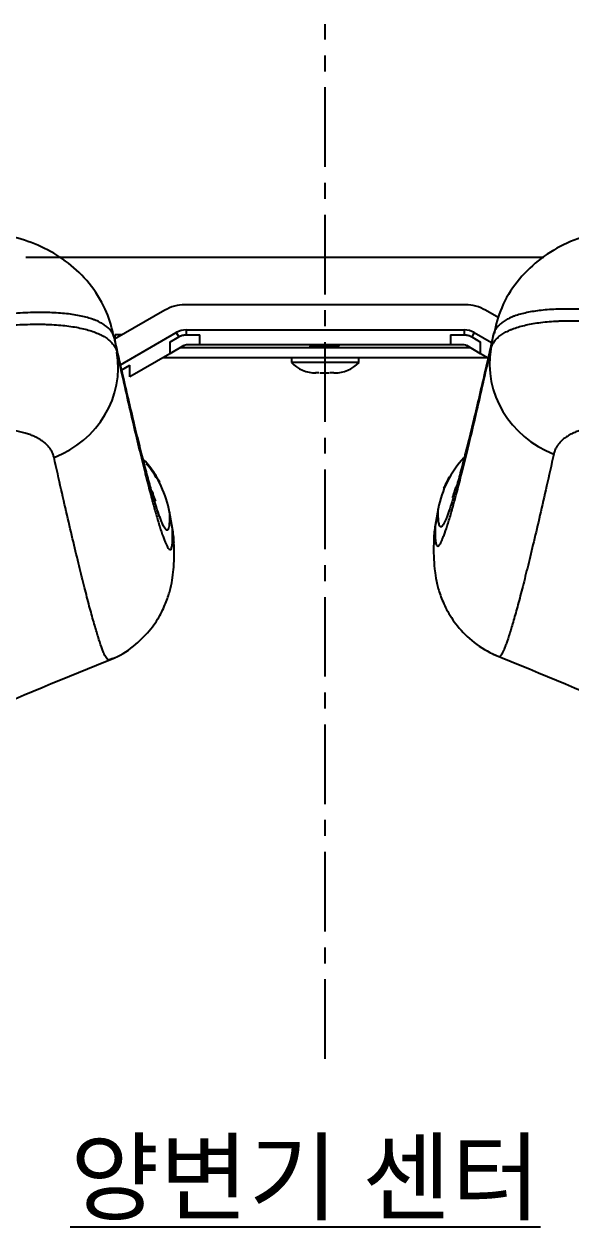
# Model space of a CAD drawing. Extents: x -2833 to -229, y 127 to 2035.
# Drawn here: x -1475.8 to -1366.7, y 1313.6 to 1553.4 of the extents above; entities that cross this region are included whole.
import ezdxf

# ---------------------------------------------------------------- set-up
doc = ezdxf.new("R2010")
doc.units = 0
doc.header["$LTSCALE"] = 0.5
doc.header["$MEASUREMENT"] = 0
doc.linetypes.add('CENTER', pattern=[50.8, 31.75, -6.35, 6.35, -6.35])
doc.layers.get('0').update_dxf_attribs({"linetype": 'CONTINUOUS'})
doc.layers.add('CEN', color=1, linetype='CENTER')
doc.styles.add('NOTE', font='NanumGothic.ttf', dxfattribs={"width": 0.85, "height": 4})

msp = doc.modelspace()

# ---------------------------------------------------------------- linework, layer by layer
at = {"color": 7, "linetype": 'Continuous', "lineweight": 25}
for p, q in [((-1475.44, 1506.95), (-1372.12, 1506.95)), ((-1447.72, 1496.38), (-1457.72, 1490.61)), ((-1387.75, 1497.45), (-1443.72, 1497.45)), ((-1381.11, 1494.86), (-1383.75, 1496.38)), ((-1457.71, 1491.45), (-1457.71, 1490.61)), ((-1456.25, 1491.45), (-1457.71, 1491.45)), ((-1456.55, 1485.51), (-1445.45, 1491.92)), ((-1445.45, 1491.92), (-1444.95, 1491.05)), ((-1443.45, 1492.45), (-1388.01, 1492.45)), ((-1443.45, 1492.45), (-1443.45, 1491.45)), ((-1443.45, 1491.45), (-1440.72, 1491.45)), ((-1440.72, 1489.45), (-1440.72, 1491.45)), ((-1390.74, 1491.45), (-1390.74, 1489.45)), ((-1390.74, 1491.45), (-1388.01, 1491.45)), ((-1388.01, 1492.45), (-1388.01, 1491.45)), ((-1386.01, 1491.92), (-1386.51, 1491.05)), ((-1386.01, 1491.92), (-1382.55, 1489.92)), ((-1382.68, 1488.7), (-1382.18, 1491.51)), ((-1457.76, 1490.83), (-1457.27, 1488.01)), ((-1446.72, 1490.03), (-1444.95, 1491.05)), ((-1446.72, 1490.03), (-1446.72, 1487.72)), ((-1443.95, 1489.32), (-1446.72, 1487.72)), ((-1440.72, 1489.45), (-1443.45, 1489.45)), ((-1390.74, 1489.45), (-1440.72, 1489.45)), ((-1418.73, 1489.17), (-1418.73, 1489.02)), ((-1413.23, 1488.96), (-1413.23, 1489.23)), ((-1388.01, 1489.45), (-1390.74, 1489.45)), ((-1384.75, 1487.72), (-1387.51, 1489.32)), ((-1386.51, 1491.05), (-1384.75, 1490.03)), ((-1384.75, 1487.72), (-1384.75, 1490.03)), ((-1446.72, 1487.72), (-1454.72, 1483.11)), ((-1448.05, 1486.96), (-1383.42, 1486.96)), ((-1444.59, 1488.95), (-1386.88, 1488.95)), ((-1422.48, 1486.96), (-1422.48, 1485.96)), ((-1418.72, 1489), (-1418.64, 1488.95)), ((-1413.22, 1488.95), (-1413.23, 1488.96)), ((-1408.99, 1485.96), (-1408.99, 1486.96)), ((-1383.24, 1486.85), (-1384.75, 1487.72)), ((-1456.32, 1484.49), (-1454.72, 1485.41)), ((-1454.72, 1483.11), (-1454.72, 1485.41)), ((-1411.42, 1485.96), (-1422.48, 1485.96)), ((-1408.99, 1485.96), (-1411.42, 1485.96)), ((-1416.79, 1483.9), (-1414.97, 1483.9)), ((-1413.98, 1483.9), (-1413.86, 1483.9)), ((-1446.18, 1452.88), (-1446.76, 1456.19)), ((-1446.18, 1452.8), (-1446.76, 1456.12)), ((-1393.19, 1456.81), (-1393.77, 1453.48)), ((-1393.18, 1456.88), (-1393.76, 1453.57)), ((-1393.76, 1453.57), (-1393.77, 1453.48)), ((-1446.18, 1452.8), (-1446.18, 1452.89)), ((-1381.11, 1427.31), (-1381.15, 1427.33))]:
    msp.add_line(p, q, dxfattribs=at)
for centre, radius, start, end in [((-1443.72, 1489.45), 8, 90, 120), ((-1387.75, 1489.45), 8, 60, 90), ((-1443.45, 1488.45), 4, 90, 120), ((-1388.01, 1488.45), 4, 60, 90), ((-1443.45, 1488.45), 1, 90, 120), ((-1388.01, 1488.45), 1, 60, 90), ((-1417.6, 1490.7), 6.81, 224.2092, 270), ((-1413.86, 1490.7), 6.81, 270, 315.7908)]:
    msp.add_arc(centre, radius, start, end, dxfattribs=at)
for centre, major_axis, ratio, start_param, end_param in [((-1476.95, 1484.53), (-19.52, -4.34), 0.944204, 1.730487, 3.095626), ((-1362.99, 1485.21), (-19.52, 4.34), 0.944204, 0.045967, 1.411105), ((-1466.45, 1452.64), (19.99, 0.34), 0.995418, 0.158943, 0.704826), ((-1373.5, 1453.32), (19.99, -0.34), 0.995418, 2.403843, 2.982649), ((-1374.09, 1450), (19.98, -0.65), 0.994397, 2.99793, 3.137549), ((-1465.86, 1449.32), (19.98, 0.65), 0.994397, 0.001526, 0.143663)]:
    msp.add_ellipse(centre, major_axis=major_axis, ratio=ratio, start_param=start_param, end_param=end_param, dxfattribs=at)
for points, knots in [([(-1458.03, 1491.69), (-1458.38, 1493.4), (-1459.5, 1496.97), (-1462.62, 1501.85), (-1466.85, 1505.94), (-1471.76, 1508.94), (-1477.22, 1510.95), (-1483.45, 1512.11), (-1490.8, 1512.34), (-1499.14, 1511.46), (-1508.07, 1509.49), (-1516.98, 1506.54), (-1523.28, 1504.05), (-1526.41, 1502.44), (-1526.73, 1502.27)], [0, 0, 0, 0, 0.063837, 0.140509, 0.214256, 0.288519, 0.366306, 0.451511, 0.554341, 0.666277, 0.775277, 0.882766, 0.987913, 1, 1, 1, 1]), ([(-1313.24, 1502.93), (-1315.6, 1504.09), (-1320.93, 1506.49), (-1329.37, 1509.43), (-1338.28, 1511.68), (-1346.95, 1512.9), (-1355, 1512.97), (-1362.04, 1511.86), (-1368.13, 1509.68), (-1373.34, 1506.46), (-1377.61, 1502.19), (-1380.7, 1497.14), (-1381.74, 1493.49), (-1382.04, 1491.65)], [0, 0, 0, 0, 0.086027, 0.193202, 0.299357, 0.408533, 0.520848, 0.621144, 0.704632, 0.783062, 0.858442, 0.932664, 1, 1, 1, 1]), ([(-1321.24, 1486.59), (-1322.17, 1486.94), (-1324.03, 1487.62), (-1326.83, 1488.59), (-1329.62, 1489.52), (-1331.48, 1490.1), (-1333.33, 1490.67), (-1334.26, 1490.95), (-1335.42, 1491.28), (-1335.65, 1491.35), (-1336.12, 1491.48), (-1336.35, 1491.55), (-1337.04, 1491.74), (-1337.5, 1491.87), (-1338.88, 1492.24), (-1340.7, 1492.72), (-1343.38, 1493.37), (-1346.02, 1493.97), (-1348.62, 1494.51), (-1350.32, 1494.83), (-1351.59, 1495.06), (-1352.01, 1495.13), (-1352.64, 1495.24), (-1352.85, 1495.27), (-1353.26, 1495.34), (-1354.29, 1495.5), (-1356.11, 1495.77), (-1358.45, 1496.07), (-1360.7, 1496.3), (-1362.87, 1496.47), (-1364.95, 1496.58), (-1366.27, 1496.61), (-1367.09, 1496.62), (-1367.25, 1496.62), (-1367.49, 1496.62), (-1367.57, 1496.62), (-1367.73, 1496.62), (-1368.12, 1496.61), (-1368.51, 1496.61), (-1369.43, 1496.59), (-1370.02, 1496.56), (-1371.16, 1496.5), (-1372.26, 1496.41), (-1373.8, 1496.22), (-1375.22, 1495.98), (-1376.52, 1495.68), (-1377.3, 1495.45), (-1377.72, 1495.31), (-1377.77, 1495.29), (-1377.86, 1495.26), (-1377.91, 1495.24), (-1378.04, 1495.19), (-1378.31, 1495.09), (-1378.56, 1494.99), (-1379.05, 1494.77), (-1379.36, 1494.62), (-1379.92, 1494.3), (-1380.44, 1493.97), (-1381.08, 1493.42), (-1381.59, 1492.83), (-1381.97, 1492.2), (-1382.13, 1491.74), (-1382.18, 1491.51)], [0, 0, 0, 0, 0.03125, 0.0625, 0.09375, 0.125, 0.125, 0.15625, 0.15625, 0.164063, 0.164063, 0.171875, 0.171875, 0.1875, 0.1875, 0.21875, 0.25, 0.28125, 0.3125, 0.34375, 0.34375, 0.359375, 0.359375, 0.367188, 0.367188, 0.375, 0.40625, 0.4375, 0.46875, 0.5, 0.53125, 0.5625, 0.5625, 0.570313, 0.570313, 0.574219, 0.574219, 0.578125, 0.59375, 0.59375, 0.625, 0.625, 0.65625, 0.6875, 0.71875, 0.75, 0.78125, 0.78125, 0.785156, 0.785156, 0.789063, 0.789063, 0.796875, 0.8125, 0.8125, 0.84375, 0.84375, 0.875, 0.90625, 0.9375, 0.96875, 1, 1, 1, 1]), ([(-1457.76, 1490.83), (-1457.82, 1491.06), (-1457.98, 1491.52), (-1458.35, 1492.15), (-1458.86, 1492.74), (-1459.51, 1493.29), (-1460.03, 1493.62), (-1460.59, 1493.94), (-1460.89, 1494.09), (-1461.38, 1494.31), (-1461.64, 1494.41), (-1461.91, 1494.51), (-1462.04, 1494.56), (-1462.09, 1494.58), (-1462.18, 1494.61), (-1462.23, 1494.62), (-1462.65, 1494.77), (-1463.43, 1495), (-1464.73, 1495.3), (-1466.15, 1495.54), (-1467.68, 1495.73), (-1468.79, 1495.81), (-1469.93, 1495.88), (-1470.52, 1495.91), (-1471.44, 1495.93), (-1471.83, 1495.93), (-1472.22, 1495.93), (-1472.38, 1495.93), (-1472.46, 1495.93), (-1472.7, 1495.93), (-1472.86, 1495.93), (-1473.67, 1495.93), (-1475, 1495.89), (-1477.08, 1495.78), (-1479.25, 1495.61), (-1481.5, 1495.38), (-1483.84, 1495.09), (-1485.65, 1494.82), (-1486.69, 1494.66), (-1487.1, 1494.59), (-1487.31, 1494.55), (-1487.94, 1494.45), (-1488.36, 1494.37), (-1489.62, 1494.15), (-1491.33, 1493.83), (-1493.92, 1493.29), (-1496.57, 1492.69), (-1499.25, 1492.03), (-1501.07, 1491.56), (-1502.44, 1491.18), (-1502.91, 1491.06), (-1503.6, 1490.86), (-1503.83, 1490.8), (-1504.29, 1490.67), (-1504.53, 1490.6), (-1505.69, 1490.26), (-1506.61, 1489.99), (-1508.47, 1489.42), (-1510.33, 1488.84), (-1513.12, 1487.91), (-1515.91, 1486.94), (-1517.78, 1486.25), (-1518.71, 1485.91)], [0, 0, 0, 0, 0.03125, 0.0625, 0.09375, 0.125, 0.15625, 0.15625, 0.1875, 0.1875, 0.203125, 0.210938, 0.210938, 0.214844, 0.214844, 0.21875, 0.21875, 0.25, 0.28125, 0.3125, 0.34375, 0.375, 0.375, 0.40625, 0.40625, 0.421875, 0.425781, 0.425781, 0.429688, 0.429688, 0.4375, 0.4375, 0.46875, 0.5, 0.53125, 0.5625, 0.59375, 0.625, 0.632813, 0.632813, 0.640625, 0.640625, 0.65625, 0.65625, 0.6875, 0.71875, 0.75, 0.78125, 0.8125, 0.8125, 0.828125, 0.828125, 0.835938, 0.835938, 0.84375, 0.84375, 0.875, 0.875, 0.90625, 0.9375, 0.96875, 1, 1, 1, 1]), ([(-1382.68, 1488.7), (-1382.62, 1488.94), (-1382.46, 1489.41), (-1382.08, 1490.08), (-1381.56, 1490.7), (-1380.92, 1491.27), (-1380.4, 1491.63), (-1379.83, 1491.97), (-1379.53, 1492.13), (-1379.03, 1492.36), (-1378.78, 1492.48), (-1378.51, 1492.58), (-1378.33, 1492.66), (-1378.24, 1492.69), (-1377.77, 1492.86), (-1376.98, 1493.12), (-1375.68, 1493.45), (-1374.25, 1493.73), (-1372.72, 1493.96), (-1371.61, 1494.07), (-1370.47, 1494.16), (-1369.88, 1494.2), (-1368.96, 1494.24), (-1368.49, 1494.25), (-1368.01, 1494.26), (-1367.77, 1494.27), (-1367.69, 1494.27), (-1367.53, 1494.27), (-1366.8, 1494.28), (-1365.38, 1494.27), (-1363.3, 1494.2), (-1361.13, 1494.07), (-1358.87, 1493.88), (-1356.53, 1493.62), (-1354.91, 1493.4), (-1353.88, 1493.26), (-1353.67, 1493.23), (-1353.26, 1493.17), (-1353.05, 1493.13), (-1352.42, 1493.04), (-1352, 1492.97), (-1350.73, 1492.76), (-1349.02, 1492.46), (-1346.41, 1491.96), (-1343.76, 1491.39), (-1341.07, 1490.77), (-1339.25, 1490.31), (-1337.87, 1489.95), (-1337.18, 1489.77), (-1336.48, 1489.58), (-1336.02, 1489.45), (-1335.78, 1489.39), (-1334.62, 1489.07), (-1333.69, 1488.8), (-1331.82, 1488.25), (-1329.96, 1487.68), (-1327.16, 1486.78), (-1324.35, 1485.83), (-1322.48, 1485.16), (-1321.55, 1484.82)], [0, 0, 0, 0, 0.03125, 0.0625, 0.09375, 0.125, 0.15625, 0.15625, 0.1875, 0.1875, 0.203125, 0.210938, 0.210938, 0.21875, 0.21875, 0.25, 0.28125, 0.3125, 0.34375, 0.375, 0.375, 0.40625, 0.40625, 0.421875, 0.429688, 0.429688, 0.433594, 0.433594, 0.4375, 0.46875, 0.5, 0.53125, 0.5625, 0.59375, 0.625, 0.625, 0.632813, 0.632813, 0.640625, 0.640625, 0.65625, 0.65625, 0.6875, 0.71875, 0.75, 0.78125, 0.8125, 0.8125, 0.828125, 0.835938, 0.835938, 0.84375, 0.84375, 0.875, 0.875, 0.90625, 0.9375, 0.96875, 1, 1, 1, 1]), ([(-1518.4, 1484.13), (-1517.46, 1484.48), (-1515.59, 1485.14), (-1512.79, 1486.1), (-1509.99, 1487), (-1508.13, 1487.57), (-1506.26, 1488.12), (-1505.33, 1488.38), (-1504.16, 1488.71), (-1503.93, 1488.77), (-1503.47, 1488.9), (-1502.77, 1489.09), (-1502.08, 1489.27), (-1500.7, 1489.63), (-1498.88, 1490.09), (-1496.18, 1490.71), (-1493.53, 1491.28), (-1490.93, 1491.78), (-1489.22, 1492.08), (-1487.95, 1492.29), (-1487.53, 1492.35), (-1486.9, 1492.45), (-1486.69, 1492.48), (-1486.27, 1492.54), (-1486.07, 1492.58), (-1485.04, 1492.72), (-1483.42, 1492.94), (-1481.08, 1493.19), (-1478.82, 1493.39), (-1476.65, 1493.52), (-1474.56, 1493.59), (-1473.15, 1493.6), (-1472.42, 1493.59), (-1472.26, 1493.59), (-1472.18, 1493.59), (-1471.94, 1493.58), (-1471.46, 1493.57), (-1470.99, 1493.55), (-1470.07, 1493.51), (-1469.48, 1493.48), (-1468.34, 1493.39), (-1467.23, 1493.27), (-1465.69, 1493.05), (-1464.27, 1492.77), (-1462.97, 1492.44), (-1462.18, 1492.18), (-1461.71, 1492.01), (-1461.62, 1491.97), (-1461.44, 1491.9), (-1461.17, 1491.79), (-1460.92, 1491.68), (-1460.42, 1491.45), (-1460.12, 1491.29), (-1459.55, 1490.95), (-1459.03, 1490.59), (-1458.38, 1490.02), (-1457.87, 1489.4), (-1457.49, 1488.73), (-1457.33, 1488.26), (-1457.27, 1488.01)], [0, 0, 0, 0, 0.03125, 0.0625, 0.09375, 0.125, 0.125, 0.15625, 0.15625, 0.164062, 0.164062, 0.171875, 0.1875, 0.1875, 0.21875, 0.25, 0.28125, 0.3125, 0.34375, 0.34375, 0.359375, 0.359375, 0.367187, 0.367187, 0.375, 0.375, 0.40625, 0.4375, 0.46875, 0.5, 0.53125, 0.5625, 0.566406, 0.566406, 0.570312, 0.570312, 0.578125, 0.59375, 0.59375, 0.625, 0.625, 0.65625, 0.6875, 0.71875, 0.75, 0.78125, 0.78125, 0.789062, 0.789062, 0.796875, 0.8125, 0.8125, 0.84375, 0.84375, 0.875, 0.90625, 0.9375, 0.96875, 1, 1, 1, 1]), ([(-1444.72, 1491.19), (-1444.64, 1491.23), (-1444.57, 1491.27), (-1444.41, 1491.33), (-1444.32, 1491.36), (-1444.2, 1491.4), (-1444.15, 1491.41), (-1444.09, 1491.42), (-1444.07, 1491.42), (-1444.03, 1491.43), (-1444, 1491.43), (-1443.9, 1491.45), (-1443.81, 1491.45), (-1443.72, 1491.45)], [0, 0, 0, 0, 0.25, 0.25, 0.5, 0.5, 0.625, 0.625, 0.6875, 0.6875, 0.75, 0.75, 1, 1, 1, 1]), ([(-1382.18, 1491.51), (-1382.65, 1489.43), (-1383.1, 1487.43), (-1383.98, 1483.61), (-1384.4, 1481.78), (-1385.22, 1478.29), (-1385.61, 1476.63), (-1386.01, 1474.95), (-1386.04, 1474.85), (-1386.08, 1474.65), (-1386.16, 1474.36), (-1386.32, 1473.68), (-1386.64, 1472.36), (-1386.91, 1471.27), (-1387.43, 1469.17), (-1387.77, 1467.85), (-1388.41, 1465.38), (-1388.71, 1464.24), (-1389.29, 1462.11), (-1389.56, 1461.14), (-1389.97, 1459.71), (-1390.12, 1459.21), (-1390.27, 1458.74)], [0, 0, 0, 0, 0.131618, 0.131618, 0.263236, 0.263236, 0.394854, 0.394854, 0.40308, 0.40308, 0.411306, 0.427758, 0.460663, 0.526472, 0.526472, 0.65809, 0.65809, 0.789707, 0.789707, 0.921325, 0.921325, 1, 1, 1, 1]), ([(-1387.75, 1491.45), (-1387.66, 1491.45), (-1387.57, 1491.45), (-1387.4, 1491.43), (-1387.31, 1491.41), (-1387.19, 1491.37), (-1387.15, 1491.36), (-1387.08, 1491.34), (-1387.06, 1491.33), (-1387.02, 1491.32), (-1387, 1491.31), (-1386.9, 1491.27), (-1386.82, 1491.23), (-1386.75, 1491.19)], [0, 0, 0, 0, 0.25, 0.25, 0.5, 0.5, 0.625, 0.625, 0.6875, 0.6875, 0.75, 0.75, 1, 1, 1, 1]), ([(-1449.64, 1457.91), (-1449.79, 1458.43), (-1449.96, 1458.98), (-1450.39, 1460.46), (-1450.66, 1461.43), (-1451.24, 1463.55), (-1451.54, 1464.7), (-1452.18, 1467.17), (-1452.51, 1468.48), (-1453.04, 1470.59), (-1453.31, 1471.68), (-1453.63, 1473), (-1453.79, 1473.68), (-1453.86, 1473.97), (-1453.91, 1474.17), (-1453.93, 1474.27), (-1454.34, 1475.94), (-1454.73, 1477.61), (-1455.55, 1481.1), (-1455.97, 1482.93), (-1456.85, 1486.75), (-1457.3, 1488.75), (-1457.76, 1490.83)], [0, 0, 0, 0, 0.086013, 0.086013, 0.216582, 0.216582, 0.347152, 0.347152, 0.477722, 0.477722, 0.543006, 0.575649, 0.59197, 0.600131, 0.600131, 0.608291, 0.608291, 0.738861, 0.738861, 0.86943, 0.86943, 1, 1, 1, 1]), ([(-1412.97, 1489.45), (-1412.99, 1489.45), (-1413.01, 1489.45), (-1413.07, 1489.44), (-1413.12, 1489.44), (-1413.18, 1489.43), (-1413.21, 1489.43), (-1413.25, 1489.42), (-1413.28, 1489.42), (-1413.41, 1489.41), (-1413.52, 1489.4), (-1413.71, 1489.38), (-1413.77, 1489.38), (-1413.86, 1489.37), (-1413.87, 1489.37), (-1413.91, 1489.37), (-1413.96, 1489.37), (-1414.01, 1489.36), (-1414.19, 1489.35), (-1414.34, 1489.34), (-1414.54, 1489.33), (-1414.58, 1489.33), (-1414.66, 1489.33), (-1414.7, 1489.32), (-1414.83, 1489.32), (-1414.91, 1489.31), (-1415.16, 1489.3), (-1415.34, 1489.29), (-1415.55, 1489.28), (-1415.62, 1489.27), (-1415.68, 1489.27), (-1415.73, 1489.27), (-1415.75, 1489.27), (-1415.86, 1489.26), (-1415.95, 1489.26), (-1416.2, 1489.24), (-1416.37, 1489.23), (-1416.58, 1489.22), (-1416.63, 1489.22), (-1416.71, 1489.21), (-1416.75, 1489.21), (-1416.87, 1489.21), (-1416.95, 1489.2), (-1417.19, 1489.19), (-1417.34, 1489.18), (-1417.51, 1489.17), (-1417.55, 1489.16), (-1417.6, 1489.16), (-1417.62, 1489.16), (-1417.65, 1489.16), (-1417.73, 1489.15), (-1417.88, 1489.14), (-1417.99, 1489.13), (-1418.1, 1489.12), (-1418.16, 1489.12), (-1418.23, 1489.11), (-1418.25, 1489.11), (-1418.3, 1489.1), (-1418.32, 1489.1), (-1418.39, 1489.09), (-1418.43, 1489.09), (-1418.53, 1489.08), (-1418.59, 1489.07), (-1418.64, 1489.06), (-1418.65, 1489.06), (-1418.66, 1489.05), (-1418.66, 1489.05), (-1418.67, 1489.05), (-1418.68, 1489.05), (-1418.7, 1489.04), (-1418.71, 1489.03), (-1418.74, 1489.02), (-1418.73, 1489.01), (-1418.72, 1489), (-1418.71, 1489), (-1418.71, 1489)], [0, 0, 0, 0, 0.019875, 0.019875, 0.05017, 0.05017, 0.065318, 0.065318, 0.080466, 0.080466, 0.141057, 0.141057, 0.171353, 0.171353, 0.178927, 0.178927, 0.186501, 0.201649, 0.201649, 0.26224, 0.26224, 0.277388, 0.277388, 0.292535, 0.292535, 0.322831, 0.322831, 0.383422, 0.383422, 0.39857, 0.406144, 0.406144, 0.413718, 0.413718, 0.444014, 0.444014, 0.504605, 0.504605, 0.519753, 0.519753, 0.5349, 0.5349, 0.565196, 0.565196, 0.625787, 0.625787, 0.640935, 0.640935, 0.648509, 0.648509, 0.656083, 0.686379, 0.716674, 0.716674, 0.74697, 0.74697, 0.762118, 0.762118, 0.777265, 0.777265, 0.807561, 0.807561, 0.868152, 0.868152, 0.875726, 0.875726, 0.8833, 0.8833, 0.898448, 0.898448, 0.928743, 0.928743, 0.989335, 0.989335, 1, 1, 1, 1]), ([(-1418.73, 1489.17), (-1418.73, 1489.18), (-1418.72, 1489.19), (-1418.68, 1489.2), (-1418.67, 1489.2), (-1418.65, 1489.21), (-1418.64, 1489.21), (-1418.61, 1489.22), (-1418.59, 1489.22), (-1418.5, 1489.23), (-1418.43, 1489.24), (-1418.32, 1489.26), (-1418.29, 1489.26), (-1418.25, 1489.26), (-1418.23, 1489.27), (-1418.21, 1489.27), (-1418.15, 1489.27), (-1418.1, 1489.28), (-1417.93, 1489.29), (-1417.81, 1489.3), (-1417.65, 1489.31), (-1417.61, 1489.31), (-1417.54, 1489.32), (-1417.51, 1489.32), (-1417.4, 1489.33), (-1417.33, 1489.33), (-1417.1, 1489.34), (-1416.95, 1489.35), (-1416.74, 1489.37), (-1416.7, 1489.37), (-1416.64, 1489.37), (-1416.62, 1489.37), (-1416.58, 1489.38), (-1416.47, 1489.38), (-1416.28, 1489.39), (-1416.11, 1489.4), (-1415.94, 1489.41), (-1415.85, 1489.42), (-1415.72, 1489.42), (-1415.68, 1489.42), (-1415.59, 1489.43), (-1415.55, 1489.43), (-1415.42, 1489.44), (-1415.33, 1489.44), (-1415.24, 1489.45)], [0, 0, 0, 0, 0.097837, 0.097837, 0.122898, 0.122898, 0.147958, 0.147958, 0.198078, 0.198078, 0.298318, 0.298318, 0.323378, 0.335908, 0.335908, 0.348438, 0.348438, 0.398558, 0.398558, 0.498799, 0.498799, 0.523859, 0.523859, 0.548919, 0.548919, 0.599039, 0.599039, 0.699279, 0.699279, 0.724339, 0.724339, 0.736869, 0.736869, 0.749399, 0.799519, 0.84964, 0.84964, 0.89976, 0.89976, 0.92482, 0.92482, 0.94988, 0.94988, 1, 1, 1, 1]), ([(-1413.23, 1489.23), (-1413.23, 1489.22), (-1413.24, 1489.22), (-1413.24, 1489.22), (-1413.24, 1489.21), (-1413.25, 1489.21), (-1413.25, 1489.21), (-1413.28, 1489.2), (-1413.31, 1489.19), (-1413.38, 1489.17), (-1413.4, 1489.17), (-1413.44, 1489.16), (-1413.46, 1489.16), (-1413.49, 1489.16), (-1413.5, 1489.15), (-1413.59, 1489.14), (-1413.66, 1489.13), (-1413.79, 1489.12), (-1413.84, 1489.12), (-1413.91, 1489.11), (-1413.93, 1489.11), (-1413.98, 1489.1), (-1414.01, 1489.1), (-1414.14, 1489.09), (-1414.25, 1489.08), (-1414.43, 1489.07), (-1414.49, 1489.06), (-1414.58, 1489.05), (-1414.62, 1489.05), (-1414.68, 1489.05), (-1414.71, 1489.05), (-1414.88, 1489.03), (-1415.01, 1489.03), (-1415.22, 1489.01), (-1415.29, 1489.01), (-1415.39, 1489), (-1415.43, 1489), (-1415.5, 1488.99), (-1415.53, 1488.99), (-1415.71, 1488.98), (-1415.85, 1488.97), (-1416.03, 1488.96), (-1416.07, 1488.96), (-1416.1, 1488.95)], [0, 0, 0, 0, 0.032894, 0.032894, 0.057656, 0.057656, 0.082418, 0.082418, 0.181466, 0.181466, 0.23099, 0.23099, 0.255752, 0.255752, 0.280514, 0.280514, 0.379562, 0.379562, 0.429086, 0.429086, 0.453848, 0.453848, 0.47861, 0.47861, 0.577658, 0.577658, 0.627182, 0.627182, 0.651944, 0.651944, 0.676707, 0.676707, 0.775755, 0.775755, 0.825279, 0.825279, 0.850041, 0.850041, 0.874803, 0.874803, 0.973851, 0.973851, 1, 1, 1, 1]), ([(-1457.27, 1488.01), (-1456.31, 1483.7), (-1455.42, 1479.74), (-1453.75, 1472.54), (-1452.97, 1469.29), (-1451.9, 1464.94), (-1451.56, 1463.58), (-1450.91, 1461.04), (-1450.6, 1459.85), (-1450.05, 1457.8), (-1449.8, 1456.91), (-1449.57, 1456.09)], [0, 0, 0, 0, 0.291057, 0.291057, 0.582115, 0.582115, 0.727643, 0.727643, 0.873172, 0.873172, 1, 1, 1, 1]), ([(-1390.29, 1457.08), (-1390.08, 1457.81), (-1389.87, 1458.6), (-1389.35, 1460.53), (-1389.04, 1461.72), (-1388.38, 1464.26), (-1388.04, 1465.62), (-1386.98, 1469.97), (-1386.2, 1473.22), (-1384.53, 1480.42), (-1383.64, 1484.38), (-1382.68, 1488.7)], [0, 0, 0, 0, 0.11282, 0.11282, 0.260683, 0.260683, 0.408547, 0.408547, 0.704273, 0.704273, 1, 1, 1, 1]), ([(-1469.81, 1467.03), (-1469.86, 1467.24), (-1469.98, 1467.66), (-1470.25, 1468.26), (-1470.6, 1468.83), (-1471.03, 1469.36), (-1471.54, 1469.86), (-1471.94, 1470.18), (-1472.37, 1470.48), (-1472.59, 1470.63), (-1472.87, 1470.78), (-1472.9, 1470.8), (-1472.96, 1470.83), (-1473.05, 1470.89), (-1473.27, 1471), (-1473.47, 1471.1), (-1473.87, 1471.29), (-1474.43, 1471.52), (-1475.35, 1471.84), (-1476.34, 1472.11), (-1477.06, 1472.26), (-1477.8, 1472.39), (-1478.18, 1472.45), (-1478.97, 1472.55), (-1479.38, 1472.6), (-1479.86, 1472.64), (-1479.91, 1472.64), (-1480.02, 1472.65), (-1480.18, 1472.66), (-1480.56, 1472.69), (-1480.88, 1472.7), (-1481.55, 1472.73), (-1482.46, 1472.75), (-1483.88, 1472.72), (-1485.36, 1472.64), (-1486.89, 1472.51), (-1487.96, 1472.38), (-1488.77, 1472.27), (-1489.12, 1472.22), (-1489.46, 1472.17), (-1489.6, 1472.14), (-1489.67, 1472.13), (-1489.88, 1472.1), (-1490.02, 1472.08), (-1490.72, 1471.96), (-1491.85, 1471.75), (-1493.57, 1471.39), (-1495.33, 1470.97), (-1497.1, 1470.49), (-1498.31, 1470.14), (-1499.22, 1469.86), (-1499.68, 1469.71), (-1500.21, 1469.54), (-1500.44, 1469.46), (-1500.6, 1469.41), (-1500.67, 1469.39), (-1501.36, 1469.16), (-1501.98, 1468.94), (-1503.21, 1468.5), (-1504.43, 1468.04), (-1506.27, 1467.3), (-1508.1, 1466.52), (-1509.31, 1465.97), (-1509.92, 1465.68)], [0, 0, 0, 0, 0.03125, 0.0625, 0.09375, 0.125, 0.15625, 0.1875, 0.1875, 0.21875, 0.21875, 0.222656, 0.222656, 0.226563, 0.234375, 0.25, 0.25, 0.28125, 0.3125, 0.34375, 0.375, 0.375, 0.40625, 0.40625, 0.4375, 0.4375, 0.441406, 0.441406, 0.445313, 0.453125, 0.46875, 0.46875, 0.5, 0.53125, 0.5625, 0.59375, 0.625, 0.625, 0.640625, 0.644531, 0.644531, 0.648438, 0.648438, 0.65625, 0.65625, 0.6875, 0.71875, 0.75, 0.78125, 0.8125, 0.8125, 0.828125, 0.835937, 0.839844, 0.839844, 0.84375, 0.84375, 0.875, 0.875, 0.90625, 0.9375, 0.96875, 1, 1, 1, 1]), ([(-1330.03, 1466.37), (-1330.63, 1466.65), (-1331.85, 1467.2), (-1333.68, 1467.98), (-1335.51, 1468.72), (-1336.74, 1469.18), (-1337.97, 1469.62), (-1338.58, 1469.84), (-1339.28, 1470.07), (-1339.35, 1470.1), (-1339.51, 1470.15), (-1339.74, 1470.22), (-1340.27, 1470.4), (-1340.73, 1470.54), (-1341.64, 1470.82), (-1342.84, 1471.18), (-1344.62, 1471.65), (-1346.37, 1472.07), (-1348.1, 1472.44), (-1349.23, 1472.64), (-1349.93, 1472.76), (-1350.07, 1472.78), (-1350.28, 1472.82), (-1350.35, 1472.83), (-1350.49, 1472.85), (-1350.83, 1472.9), (-1351.17, 1472.95), (-1351.99, 1473.06), (-1353.05, 1473.19), (-1354.59, 1473.33), (-1356.07, 1473.41), (-1357.49, 1473.43), (-1358.4, 1473.41), (-1359.06, 1473.39), (-1359.39, 1473.37), (-1359.77, 1473.34), (-1359.93, 1473.33), (-1360.04, 1473.32), (-1360.09, 1473.32), (-1360.57, 1473.28), (-1360.98, 1473.24), (-1361.77, 1473.13), (-1362.15, 1473.07), (-1362.89, 1472.94), (-1363.61, 1472.79), (-1364.6, 1472.52), (-1365.52, 1472.21), (-1366.08, 1471.97), (-1366.48, 1471.78), (-1366.68, 1471.69), (-1366.9, 1471.57), (-1366.99, 1471.52), (-1367.05, 1471.48), (-1367.08, 1471.46), (-1367.35, 1471.31), (-1367.58, 1471.16), (-1368.01, 1470.86), (-1368.41, 1470.55), (-1368.92, 1470.04), (-1369.35, 1469.51), (-1369.7, 1468.94), (-1369.97, 1468.35), (-1370.09, 1467.93), (-1370.14, 1467.71)], [0, 0, 0, 0, 0.03125, 0.0625, 0.09375, 0.125, 0.125, 0.15625, 0.15625, 0.160156, 0.160156, 0.164062, 0.171875, 0.1875, 0.1875, 0.21875, 0.25, 0.28125, 0.3125, 0.34375, 0.34375, 0.351562, 0.351562, 0.355469, 0.355469, 0.359375, 0.375, 0.375, 0.40625, 0.4375, 0.46875, 0.5, 0.53125, 0.53125, 0.546875, 0.554687, 0.558594, 0.558594, 0.5625, 0.5625, 0.59375, 0.59375, 0.625, 0.625, 0.65625, 0.6875, 0.71875, 0.75, 0.75, 0.765625, 0.773437, 0.777344, 0.777344, 0.78125, 0.78125, 0.8125, 0.8125, 0.84375, 0.875, 0.90625, 0.9375, 0.96875, 1, 1, 1, 1]), ([(-1370.14, 1467.71), (-1371.12, 1463.28), (-1372.04, 1459.22), (-1373.75, 1451.82), (-1374.55, 1448.49), (-1375.64, 1444.03), (-1375.99, 1442.63), (-1376.66, 1440.02), (-1376.98, 1438.8), (-1377.59, 1436.55), (-1377.88, 1435.52), (-1378.42, 1433.63), (-1378.68, 1432.77), (-1379.16, 1431.24), (-1379.38, 1430.57), (-1379.69, 1429.7), (-1379.79, 1429.44), (-1379.94, 1429.07), (-1380.01, 1428.9), (-1380.07, 1428.74), (-1380.12, 1428.63), (-1380.14, 1428.58), (-1380.34, 1428.14), (-1380.5, 1427.84), (-1380.78, 1427.43), (-1380.9, 1427.31), (-1381.04, 1427.29), (-1381.07, 1427.29), (-1381.1, 1427.3), (-1381.1, 1427.3), (-1381.11, 1427.31)], [0, 0, 0, 0, 0.162536, 0.162536, 0.325071, 0.325071, 0.406339, 0.406339, 0.487607, 0.487607, 0.568875, 0.568875, 0.650143, 0.650143, 0.731411, 0.731411, 0.772045, 0.772045, 0.792362, 0.80252, 0.80252, 0.812679, 0.812679, 0.893947, 0.893947, 0.975214, 0.975214, 0.995531, 0.995531, 1, 1, 1, 1]), ([(-1458.84, 1426.62), (-1458.85, 1426.62), (-1458.85, 1426.62), (-1458.88, 1426.61), (-1458.91, 1426.61), (-1459.04, 1426.63), (-1459.17, 1426.74), (-1459.45, 1427.16), (-1459.61, 1427.46), (-1459.81, 1427.9), (-1459.83, 1427.95), (-1459.87, 1428.05), (-1459.94, 1428.21), (-1460.01, 1428.39), (-1460.16, 1428.75), (-1460.26, 1429.02), (-1460.57, 1429.89), (-1460.79, 1430.56), (-1461.27, 1432.09), (-1461.53, 1432.94), (-1462.07, 1434.83), (-1462.36, 1435.87), (-1462.97, 1438.12), (-1463.28, 1439.34), (-1463.95, 1441.95), (-1464.3, 1443.35), (-1465.4, 1447.81), (-1466.19, 1451.14), (-1467.91, 1458.54), (-1468.83, 1462.6), (-1469.81, 1467.03)], [0, 0, 0, 0, 0.00453, 0.00453, 0.024845, 0.024845, 0.106108, 0.106108, 0.187371, 0.187371, 0.197529, 0.197529, 0.207687, 0.228003, 0.228003, 0.268634, 0.268634, 0.349897, 0.349897, 0.43116, 0.43116, 0.512423, 0.512423, 0.593686, 0.593686, 0.674948, 0.674948, 0.837474, 0.837474, 1, 1, 1, 1]), ([(-1448.72, 1462.08), (-1449.03, 1462.67), (-1449.98, 1464.25), (-1451.08, 1465.68), (-1451.84, 1466.52)], [0, 0, 0, 0, 0.365882, 1, 1, 1, 1]), ([(-1390.92, 1463.25), (-1391.11, 1462.92), (-1391.53, 1462.13), (-1391.92, 1461.32), (-1392.12, 1460.84)], [0, 0, 0, 0, 0.421619, 1, 1, 1, 1]), ([(-1449.54, 1458.3), (-1449.54, 1458.3), (-1449.55, 1458.31), (-1449.71, 1458.72), (-1450.01, 1459.66), (-1450.22, 1460.34)], [0, 0, 0, 0, 0.017019, 0.472938, 1, 1, 1, 1]), ([(-1389.69, 1461.15), (-1389.94, 1460.37), (-1390.24, 1459.38), (-1390.4, 1458.98), (-1390.4, 1458.98)], [0, 0, 0, 0, 0.565312, 1, 1, 1, 1]), ([(-1446.76, 1456.12), (-1446.74, 1454.84), (-1446.78, 1453.9), (-1446.93, 1453.01), (-1447, 1452.8), (-1447.16, 1452.55), (-1447.25, 1452.51), (-1447.58, 1452.64), (-1447.93, 1453.17), (-1448.37, 1454.23), (-1448.56, 1454.7), (-1448.65, 1454.96), (-1448.95, 1455.78), (-1449.24, 1456.64), (-1449.55, 1457.65), (-1449.64, 1457.91)], [0, 0, 0, 0, 0.239772, 0.239772, 0.359658, 0.359658, 0.479545, 0.479545, 0.719317, 0.77926, 0.77926, 0.839203, 0.839203, 0.959089, 1, 1, 1, 1]), ([(-1390.27, 1458.74), (-1390.37, 1458.42), (-1390.7, 1457.36), (-1391, 1456.47), (-1391.29, 1455.64), (-1391.39, 1455.38), (-1391.57, 1454.92), (-1392.02, 1453.86), (-1392.37, 1453.32), (-1392.7, 1453.19), (-1392.79, 1453.23), (-1392.95, 1453.48), (-1393.02, 1453.69), (-1393.17, 1454.58), (-1393.21, 1455.52), (-1393.19, 1456.81)], [0, 0, 0, 0, 0.047874, 0.16689, 0.16689, 0.226398, 0.226398, 0.285905, 0.523937, 0.523937, 0.642953, 0.642953, 0.761968, 0.761968, 1, 1, 1, 1]), ([(-1449.57, 1456.09), (-1449.54, 1455.97), (-1449.5, 1455.85), (-1449.2, 1454.81), (-1448.96, 1453.97), (-1448.49, 1452.49), (-1448.27, 1451.83), (-1447.97, 1450.99), (-1447.82, 1450.6), (-1447.66, 1450.21), (-1447.58, 1450.02), (-1447.55, 1449.95), (-1447.53, 1449.9), (-1447.52, 1449.88), (-1447.34, 1449.47), (-1447.18, 1449.18), (-1446.91, 1448.78), (-1446.66, 1448.56), (-1446.48, 1448.71), (-1446.34, 1449.04), (-1446.28, 1449.3), (-1446.15, 1450.33), (-1446.13, 1451.38), (-1446.18, 1452.8)], [0, 0, 0, 0, 0.014077, 0.014077, 0.123624, 0.123624, 0.233171, 0.233171, 0.287944, 0.315331, 0.329024, 0.335871, 0.335871, 0.342718, 0.342718, 0.452265, 0.452265, 0.561812, 0.671359, 0.671359, 0.780906, 0.780906, 1, 1, 1, 1]), ([(-1393.77, 1453.48), (-1393.81, 1452.07), (-1393.8, 1451.01), (-1393.67, 1449.98), (-1393.61, 1449.72), (-1393.46, 1449.4), (-1393.29, 1449.25), (-1393.04, 1449.46), (-1392.76, 1449.86), (-1392.61, 1450.15), (-1392.43, 1450.56), (-1392.42, 1450.58), (-1392.4, 1450.63), (-1392.36, 1450.71), (-1392.29, 1450.89), (-1392.13, 1451.28), (-1391.98, 1451.67), (-1391.68, 1452.52), (-1391.46, 1453.17), (-1390.99, 1454.66), (-1390.74, 1455.49), (-1390.42, 1456.63), (-1390.35, 1456.85), (-1390.29, 1457.08)], [0, 0, 0, 0, 0.216521, 0.216521, 0.324781, 0.324781, 0.433041, 0.541301, 0.541301, 0.649562, 0.649562, 0.656328, 0.656328, 0.663094, 0.676627, 0.703692, 0.757822, 0.757822, 0.866082, 0.866082, 0.974342, 0.974342, 1, 1, 1, 1]), ([(-1394.04, 1450.72), (-1394.06, 1450.41), (-1394.13, 1448.99), (-1394.1, 1447.15), (-1393.93, 1444.59), (-1393.51, 1442.08), (-1392.79, 1439.48), (-1391.49, 1436.45), (-1389.2, 1433), (-1385.7, 1429.63), (-1382.73, 1428.03), (-1381.09, 1427.35)], [0, 0, 0, 0, 0.072636, 0.33113, 0.512464, 0.624122, 0.708314, 0.783402, 0.855705, 0.928623, 1, 1, 1, 1]), ([(-1458.89, 1426.77), (-1458.5, 1426.87), (-1456.46, 1427.47), (-1453.45, 1429.7), (-1450.33, 1432.85), (-1448.36, 1436.01), (-1447.17, 1438.79), (-1446.49, 1441.19), (-1446.1, 1443.35), (-1445.9, 1445.52), (-1445.83, 1447.62), (-1445.86, 1449.22), (-1445.91, 1449.99)], [0, 0, 0, 0, 0.016264, 0.088334, 0.155806, 0.222226, 0.291813, 0.370905, 0.469369, 0.602177, 0.797091, 1, 1, 1, 1]), ([(-1623.26, 1340.51), (-1605.9, 1351.99), (-1570.47, 1373.73), (-1515.12, 1402.69), (-1477.05, 1419.4), (-1457.71, 1427.11)], [0, 0, 0, 0, 0.333196, 0.666787, 1, 1, 1, 1]), ([(-1458.74, 1426.7), (-1458.76, 1426.68), (-1458.78, 1426.66), (-1458.81, 1426.64), (-1458.83, 1426.63), (-1458.83, 1426.63), (-1458.84, 1426.62)], [0, 0, 0, 0, 0.431997, 0.797489, 0.797489, 1, 1, 1, 1]), ([(-1382.24, 1427.79), (-1362.9, 1420.08), (-1324.83, 1403.37), (-1269.48, 1374.42), (-1234.05, 1352.67), (-1216.69, 1341.19)], [0, 0, 0, 0, 0.333213, 0.666804, 1, 1, 1, 1])]:
    msp.add_open_spline(points, degree=3, knots=knots, dxfattribs=at)
for points, degree in [([(-1443.72, 1491.45), (-1443.63, 1491.45), (-1443.54, 1491.45), (-1443.45, 1491.45)], 3), ([(-1388.01, 1491.45), (-1387.92, 1491.45), (-1387.83, 1491.45), (-1387.75, 1491.45)], 3), ([(-1444.95, 1491.05), (-1444.87, 1491.1), (-1444.8, 1491.14), (-1444.72, 1491.19)], 3), ([(-1418.26, 1489.45), (-1418.49, 1489.32), (-1418.72, 1489.18)], 2), ([(-1413.28, 1489.2), (-1413.06, 1489.33), (-1412.84, 1489.45)], 2), ([(-1386.75, 1491.19), (-1386.67, 1491.14), (-1386.59, 1491.1), (-1386.51, 1491.05)], 3), ([(-1417, 1483.9), (-1417.1, 1483.9), (-1417.32, 1483.9), (-1417.53, 1483.9), (-1417.64, 1483.9)], 3), ([(-1414.03, 1483.9), (-1414.16, 1483.9), (-1414.42, 1483.9), (-1414.67, 1483.9), (-1414.8, 1483.9)], 3)]:
    msp.add_open_spline(points, degree=degree, dxfattribs=at)
at = {"layer": 'CEN', "lineweight": 25}
msp.add_line((-1415.73, 1347.14), (-1415.73, 1553.43), dxfattribs=at)

# ---------------------------------------------------------------- texts
at = {"color": 2, "linetype": 'Continuous', "style": 'NOTE'}
msp.add_text('%%U양변기 센터', height=14.187, dxfattribs=at).set_placement((-1466.6, 1316.48))

doc.saveas('drawing.dxf')
